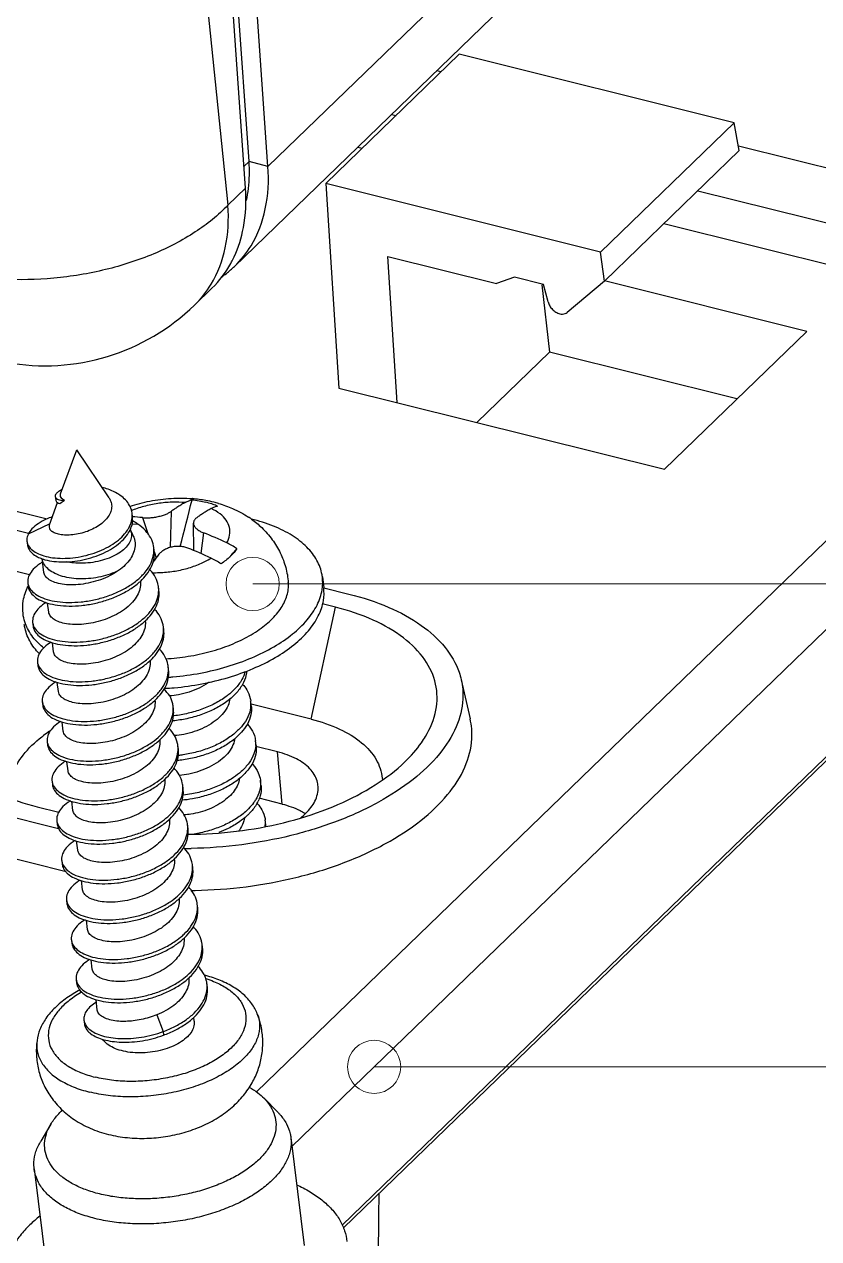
# Model space of a CAD drawing. Header units: millimetres. Extents: x 3559 to 4719, y 1270 to 1649.
# Drawn here: x 4466.55 to 4482.22, y 1284.86 to 1308.81 of the extents above; entities that cross this region are included whole.
import ezdxf

# ---------------------------------------------------------------- set-up
doc = ezdxf.new("R2010")
doc.units = ezdxf.units.MM
doc.layers.get('0').update_dxf_attribs({"linetype": 'CONTINUOUS'})
doc.styles.add('longtou', font='romand.shx', dxfattribs={"width": 0.8, "bigfont": 'fangsong.shx'})
doc.dimstyles.new('YanXiu', dxfattribs={"dimtxt": 2.5, "dimasz": 2.2, "dimexe": 1, "dimexo": 0, "dimgap": 0.66, "dimtad": 0, "dimzin": 0, "dimdsep": 46, "dimtxsty": 'longtou', "dimblk": 'CLOSEDBLANK', "dimcen": 0, "dimclrd": 3, "dimclre": 3, "dimclrt": 7, "dimadec": 0, "dimazin": 0, "dimtfac": 1, "dimtdec": 4, "dimtofl": 0, "dimtmove": 0, "dimatfit": 3, "dimldrblk": 'CLOSEDBLANK', "dimfxl": 0, "dimtolj": 1, "dimtzin": 0, "dimlwd": 0, "dimlwe": 0, "dimarcsym": 0})

# ---------------------------------------------------------------- blocks, each defined once
blk = doc.blocks.new('_ClosedBlank')
at = {"color": 0, "linetype": 'ByBlock', "lineweight": -2}
for p, q in [((-1, 0.167), (0, 0)), ((-1, 0.167), (-1, -0.167)), ((0, 0), (-1, -0.167))]:
    blk.add_line(p, q, dxfattribs=at)
blk = doc.blocks.new('*U86')
at = {"color": 7, "linetype": 'Continuous'}
for p, q in [((87.778, 83.47), (42.582, 39.751)), ((42.92, 42.186), (42.358, 50.223)), ((43.359, 42.072), (42.796, 50.131)), ((42.837, 41.566), (42.273, 49.626)), ((41.624, 48.998), (42.43, 41.173)), ((47.524, 46.1), (43.359, 42.072)), ((47.8, 44.673), (44.7, 41.673)), ((54.178, 43.083), (47.8, 44.673)), ((47.377, 44.264), (47.274, 44.289)), ((46.229, 43.278), (46.332, 43.253)), ((54.178, 43.083), (51.077, 40.083)), ((54.295, 42.438), (54.178, 43.083)), ((45.445, 42.52), (45.549, 42.495)), ((54.295, 42.438), (51.166, 39.411)), ((60.887, 40.895), (54.276, 42.544)), ((42.92, 42.186), (42.802, 42.071)), ((43.359, 42.072), (42.92, 42.186)), ((42.837, 41.566), (42.43, 41.173)), ((51.077, 40.083), (44.7, 41.673)), ((44.7, 41.673), (45.004, 36.93)), ((53.333, 41.507), (59.842, 39.885)), ((52.549, 40.749), (59.904, 38.916)), ((51.166, 39.411), (51.077, 40.083)), ((46.141, 39.981), (48.662, 39.352)), ((46.358, 36.593), (46.141, 39.981)), ((49.077, 39.499), (48.662, 39.352)), ((49.754, 39.33), (49.077, 39.499)), ((42.06, 39.245), (41.653, 38.852)), ((49.715, 39.326), (49.89, 37.761)), ((49.859, 38.927), (49.754, 39.33)), ((51.166, 39.411), (50.302, 38.683)), ((55.865, 38.244), (51.167, 39.415)), ((52.56, 35.047), (55.865, 38.244)), ((49.89, 37.761), (48.206, 36.132)), ((54.243, 36.675), (49.89, 37.761)), ((60.812, 37.739), (43.092, 20.598)), ((43.915, 19.333), (62.505, 37.317)), ((25.343, 37.109), (38.236, 33.895)), ((45.004, 36.93), (52.56, 35.047)), ((37.799, 33.554), (25.65, 36.583)), ((37.821, 32.595), (25.829, 35.585)), ((38.548, 34.471), (38.92, 35.492)), ((39.67, 34.38), (38.92, 35.492)), ((38.423, 34.413), (38.433, 34.329)), ((45.078, 17.509), (62.646, 34.502)), ((38.287, 33.755), (38.476, 34.273)), ((38.525, 34.253), (38.531, 34.252)), ((38.525, 34.253), (38.527, 34.253)), ((62.599, 34.361), (45.109, 17.442)), ((40.215, 33.941), (40.205, 34.024)), ((40.444, 33.923), (40.579, 33.534)), ((41.113, 34.067), (41.091, 33.23)), ((38.293, 33.776), (37.795, 33.538)), ((38.293, 33.773), (38.293, 33.776)), ((40.204, 33.782), (40.342, 33.77)), ((41.639, 33.159), (41.631, 33.793)), ((41.863, 33.569), (41.8, 33.091)), ((37.766, 33.375), (37.776, 33.291)), ((38.159, 32.652), (38.12, 32.971)), ((40.717, 33.15), (40.707, 33.234)), ((40.717, 33.136), (40.767, 32.993)), ((42.636, 33.204), (42.567, 33.121)), ((42.636, 33.204), (42.572, 33.116)), ((37.785, 32.41), (37.796, 32.326)), ((44.622, 32.545), (44.653, 32.294)), ((40.83, 32.23), (40.82, 32.313)), ((44.653, 32.295), (45.239, 32.149)), ((38.271, 31.731), (38.246, 31.94)), ((44.364, 29.245), (44.923, 31.844)), ((44.923, 31.844), (44.62, 31.919)), ((38.501, 26.704), (19.487, 31.444)), ((37.898, 31.49), (37.908, 31.406)), ((40.942, 31.309), (40.932, 31.393)), ((38.384, 30.811), (38.358, 31.019)), ((38.673, 25.708), (19.597, 30.464)), ((38.01, 30.569), (38.02, 30.486)), ((41.054, 30.389), (41.044, 30.473)), ((47.844, 30.162), (48.052, 29.256)), ((38.496, 29.891), (38.47, 30.1)), ((38.122, 29.649), (38.133, 29.565)), ((42.972, 29.554), (42.958, 29.669)), ((44.364, 29.245), (42.967, 29.593)), ((41.167, 29.469), (41.156, 29.552)), ((38.608, 28.97), (38.583, 29.18)), ((43.084, 28.634), (43.07, 28.749)), ((38.235, 28.729), (38.245, 28.645)), ((41.279, 28.548), (41.269, 28.632)), ((43.58, 28.487), (43.079, 28.612)), ((43.685, 27.278), (43.58, 28.487)), ((38.721, 28.05), (38.695, 28.26)), ((38.347, 27.808), (38.357, 27.725)), ((41.391, 27.628), (41.381, 27.712)), ((43.197, 27.713), (43.183, 27.829)), ((38.833, 27.13), (38.807, 27.34)), ((43.685, 27.278), (43.153, 27.411)), ((38.005, 27.211), (38.507, 27.086)), ((38.459, 26.888), (38.47, 26.804)), ((41.504, 26.708), (41.493, 26.791)), ((43.309, 26.793), (43.295, 26.908)), ((38.945, 26.209), (38.919, 26.42)), ((38.572, 25.968), (38.582, 25.884)), ((41.19, 26.008), (41.192, 26.01)), ((41.616, 25.787), (41.606, 25.871)), ((39.058, 25.289), (39.032, 25.5)), ((38.684, 25.047), (38.694, 24.964)), ((41.728, 24.867), (41.718, 24.951)), ((39.17, 24.369), (39.144, 24.58)), ((38.796, 24.127), (38.807, 24.043)), ((41.841, 23.947), (41.83, 24.03)), ((39.282, 23.448), (39.256, 23.66)), ((38.909, 23.207), (38.919, 23.123)), ((41.953, 23.026), (41.943, 23.11)), ((39.398, 22.496), (39.369, 22.74)), ((39.088, 22.263), (39.098, 22.179)), ((40.781, 22.387), (40.924, 21.997)), ((41.646, 22.239), (41.635, 22.326)), ((40.924, 21.997), (40.934, 21.914)), ((43.269, 20.45), (43.587, 20.127)), ((38.317, 19.846), (38.086, 19.455)), ((43.89, 19.541), (44.196, 17.031)), ((37.934, 18.814), (38.24, 16.304))]:
    blk.add_line(p, q, dxfattribs=at)
for centre, radius, start, end in [((40.049, 41.895), 2.878, 347.641, 353.3156), ((40.948, 41.435), 2.346, 308.1214, 314.1511), ((40.303, 41.026), 2.504, 331.1249, 332.0886), ((40.262, 41.048), 2.55, 332.0976, 335.0943), ((40.949, 41.436), 2.347, 304.496, 308.0951), ((39.963, 40.592), 2.426, 314.1867, 328.8461), ((38.177, 42.445), 5, 259.8157, 314.0598), ((37.901, 35.213), 1.149, 303.2154, 309.6288), ((-85.913, 65.934), 131.367, 345.59482, 346.08246), ((41.32, 30.997), 3.378, 85.0566, 85.2716), ((41.333, 31.125), 3.248, 79.603, 85.0915), ((41.424, 32.315), 2.026, 71.8038, 76.0511), ((41.37, 31.332), 3.038, 76.0169, 79.5813), ((41.475, 32.476), 1.857, 70.839, 71.7557), ((41.525, 32.614), 1.71, 67.0899, 70.8762), ((41.401, 31.458), 2.909, 73.8196, 76.0064), ((39.713, 33.965), 0.495, 357.1835, 6.881), ((39.909, 29.133), 4.82, 83.618, 86.3509), ((41.651, 32.029), 2.283, 54.5535, 56.5588), ((41.919, 29.65), 4.37, 76.0011, 76.2262), ((38.389, 33.716), 0.112, 187.375, 189.2929), ((38.433, 33.707), 0.156, 157.121, 161.5857), ((38.439, 33.704), 0.163, 154.0194, 157.1345), ((38.452, 33.698), 0.177, 152.6622, 154.023), ((39.52, 34.022), 0.698, 331.5227, 335.3403), ((39.279, 33.111), 1.032, 20.9927, 31.2319), ((39.586, 33.914), 0.637, 337.2781, 338.6774), ((39.382, 27.096), 6.933, 64.176, 69.0306), ((38.04, 33.409), 0.276, 187.2113, 204.2764), ((41.487, 31.447), 2.1, 56.8236, 64.1584), ((45.837, 28.995), 6.457, 140.8465, 142.8932), ((40.094, 33.16), 0.618, 359.1028, 6.8756), ((39.017, 26.742), 6.933, 64.176, 69.0306), ((41.121, 31.093), 2.1, 56.8236, 64.1584), ((3.685, 65.695), 50.723, 319.8898, 320.0446), ((38.607, 34.947), 2.052, 270.5027, 270.8914), ((38.092, 32.449), 0.309, 187.2327, 202.767), ((39.385, 33.539), 1.491, 311.4556, 313.152), ((39.091, 31.704), 1.445, 153.9604, 154.3653), ((38.092, 32.449), 0.309, 202.7414, 204.1422), ((40.205, 32.239), 0.619, 359.1088, 6.8747), ((38.207, 31.53), 0.312, 202.7281, 204.7152), ((39.501, 32.616), 1.487, 311.6862, 313.1566), ((40.317, 31.319), 0.619, 359.1144, 6.8758), ((38.322, 30.61), 0.315, 202.7202, 205.2862), ((39.616, 31.693), 1.482, 311.9176, 313.1613), ((40.429, 30.398), 0.62, 359.1198, 6.8781), ((39.731, 30.769), 1.478, 312.1498, 313.1662), ((42.337, 29.595), 0.625, 356.2726, 6.8518), ((38.437, 29.691), 0.317, 202.7174, 205.8551), ((40.541, 29.478), 0.62, 359.1249, 6.8816), ((42.332, 29.595), 0.631, 352.9437, 356.2922), ((40.168, 26.172), 3.366, 123.8854, 126.8652), ((39.846, 29.846), 1.474, 312.3827, 313.1714), ((41.542, 30.157), 1.62, 309.2142, 310.0698), ((42.462, 28.674), 0.613, 358.5102, 7.0077), ((38.551, 28.772), 0.32, 202.7193, 206.4221), ((40.653, 28.558), 0.62, 359.1297, 6.8861), ((42.465, 28.674), 0.61, 356.438, 358.4839), ((38.666, 27.852), 0.322, 202.7255, 206.9871), ((39.961, 28.922), 1.47, 312.6165, 313.1768), ((40.765, 27.637), 0.62, 359.134, 6.8917), ((42.207, 27.902), 1.013, 323.8554, 328.4608), ((42.322, 27.725), 0.895, 328.4337, 334.8265), ((42.446, 26.683), 0.899, 41.7576, 42.9756), ((38.781, 26.933), 0.325, 202.7356, 207.5503), ((40.076, 27.999), 1.466, 312.8511, 313.1825), ((40.878, 26.717), 0.62, 359.1376, 6.8982), ((42.677, 26.834), 0.623, 356.2332, 6.8267), ((42.657, 26.835), 0.642, 353.7314, 356.2803), ((42.707, 26.72), 0.607, 4.609, 6.882), ((40.875, 26.717), 0.623, 354.8443, 359.1459), ((41.436, 36.217), 9.97, 269.865, 270.8279), ((38.895, 26.014), 0.327, 202.7646, 208.1372), ((39.086, 26.186), 0.586, 229.104, 234.3806), ((40.99, 25.796), 0.62, 359.1405, 6.9055), ((40.989, 25.796), 0.621, 355.2576, 359.1469), ((40.307, 26.152), 1.457, 313.1335, 313.3228), ((39.01, 25.095), 0.33, 202.7658, 208.6713), ((41.103, 24.876), 0.619, 355.6715, 6.9135), ((39.124, 24.175), 0.332, 202.7851, 209.2291), ((40.423, 25.227), 1.451, 313.1381, 313.5599), ((41.216, 23.956), 0.619, 359.1437, 6.9221), ((41.217, 23.956), 0.618, 356.086, 359.1455), ((39.238, 23.256), 0.334, 202.8066, 209.7854), ((40.54, 24.302), 1.445, 313.142, 313.798), ((41.328, 23.035), 0.619, 359.1437, 6.9313), ((41.331, 23.035), 0.616, 356.5012, 359.143)]:
    blk.add_arc(centre, radius, start, end, dxfattribs=at)
for points, start_tangent, end_tangent in [([(42.582, 39.751), (42.966, 40.232), (43.297, 41.084), (43.359, 42.072)], (0.717685, 0.696368), (-0.069779, 0.997562)), ([(42.908, 41.56), (42.92, 42.186)], (0.11717, 0.993112), (-0.069779, 0.997562)), ([(42.575, 39.974), (42.789, 40.652), (42.837, 41.566)], (0.421269, 0.906936), (-0.069779, 0.997562)), ([(42.43, 41.173), (41.673, 40.551), (40.708, 40.043), (39.591, 39.678), (38.39, 39.478), (37.176, 39.456), (36.022, 39.612)], (-0.690462, -0.723369), (-0.976451, 0.215741)), ([(42.039, 39.337), (42.368, 40.186), (42.43, 41.173)], (0.517482, 0.855694), (-0.069779, 0.997562)), ([(42.06, 39.245), (42.495, 39.817)], (0.718432, 0.695597), (0.482904, 0.875673)), ([(49.859, 38.927), (49.898, 38.836), (49.961, 38.753), (50.042, 38.69), (50.13, 38.653)], (0.252989, -0.967469), (0.9703, -0.241905)), ([(50.13, 38.653), (50.195, 38.645), (50.254, 38.655), (50.302, 38.683)], (0.9703, -0.241905), (0.764393, 0.644751)), ([(38.584, 34.575), (38.544, 34.555), (38.472, 34.506), (38.432, 34.457), (38.423, 34.413)], (-0.910809, -0.412828), (0.124568, -0.992211)), ([(38.423, 34.413), (38.423, 34.411), (38.443, 34.373), (38.454, 34.364)], (0.124568, -0.992211), (0.798184, -0.602413)), ([(38.634, 34.328), (38.576, 34.367), (38.546, 34.414), (38.546, 34.465), (38.548, 34.471)], (-0.900108, 0.435666), (0.334209, 0.942499)), ([(39.67, 34.38), (39.686, 34.352), (39.726, 34.245), (39.727, 34.128), (39.688, 34.01), (39.613, 33.897), (39.504, 33.79), (39.365, 33.696), (39.209, 33.62), (39.041, 33.564), (38.869, 33.529), (38.705, 33.517)], (0.558355, -0.829602), (-0.999973, -0.007322)), ([(40.205, 34.024), (40.204, 34.032), (40.162, 34.173), (40.081, 34.301), (39.964, 34.414), (39.818, 34.507), (39.65, 34.58), (39.508, 34.622)], (-0.120779, 0.992679), (-0.971463, 0.237193)), ([(40.156, 34.184), (40.616, 34.307), (41.113, 34.369), (41.598, 34.363)], (0.946021, 0.324106), (0.996597, -0.082433)), ([(38.434, 34.329), (38.44, 34.308)], (0.120267, -0.992742), (0.441218, -0.8974)), ([(38.44, 34.308), (38.473, 34.274), (38.475, 34.273)], (0.441218, -0.8974), (0.859879, -0.510498)), ([(38.454, 34.364), (38.489, 34.345), (38.554, 34.33), (38.634, 34.328)], (0.798184, -0.602413), (0.997768, 0.066782)), ([(38.475, 34.273), (38.525, 34.253)], (0.859879, -0.510498), (0.97005, -0.242907)), ([(40.187, 34.086), (40.482, 34.189), (40.801, 34.258), (41.129, 34.288), (41.45, 34.279)], (0.919052, 0.394136), (0.995749, -0.092113)), ([(41.45, 34.279), (41.355, 34.226), (41.268, 34.172), (41.187, 34.119), (41.113, 34.067)], (-0.880499, -0.474048), (-0.811105, -0.5849)), ([(41.45, 34.279), (41.524, 34.314), (41.598, 34.337)], (0.880499, 0.474048), (0.973037, 0.230648)), ([(41.598, 34.337), (41.759, 34.314), (41.913, 34.281)], (0.993573, -0.11319), (0.9703, -0.241905)), ([(42.043, 34.132), (41.948, 34.078), (41.86, 34.024), (41.78, 33.971), (41.705, 33.919)], (-0.880499, -0.474048), (-0.811105, -0.5849)), ([(42.19, 34.189), (42.117, 34.166), (42.043, 34.132)], (-0.973037, -0.230648), (-0.880499, -0.474048)), ([(42.402, 33.336), (42.47, 33.517), (42.466, 33.695), (42.39, 33.862), (42.247, 34.01), (42.043, 34.132)], (0.498334, 0.866985), (-0.908294, 0.418332)), ([(42.211, 34.252), (42.537, 34.135), (42.909, 33.934)], (0.960362, -0.278755), (0.834429, -0.551115)), ([(38.352, 33.942), (38.215, 33.887), (38.024, 33.781), (37.882, 33.662), (37.795, 33.538)], (-0.941708, -0.33643), (-0.425165, -0.905116)), ([(40.155, 33.731), (40.202, 33.883), (40.208, 33.941)], (0.416845, 0.908978), (0.048267, 0.998834)), ([(40.18, 33.682), (40.217, 33.836), (40.215, 33.941)], (0.363572, 0.931566), (-0.120353, 0.992731)), ([(40.342, 33.77), (40.219, 33.845)], (-0.823195, 0.567759), (-0.879781, 0.475379)), ([(40.444, 33.923), (40.487, 33.92), (40.53, 33.918), (40.576, 33.918), (40.624, 33.921), (40.675, 33.925), (40.728, 33.932), (40.782, 33.941), (40.834, 33.953), (40.885, 33.966), (40.934, 33.981), (40.978, 33.997), (41.017, 34.013), (41.052, 34.03), (41.084, 34.048), (41.113, 34.067)], (0.993838, -0.110843), (0.811105, 0.5849)), ([(41.705, 33.919), (41.681, 33.899), (41.662, 33.878), (41.647, 33.856), (41.636, 33.832), (41.631, 33.807), (41.631, 33.793)], (-0.811105, -0.5849), (0.013177, -0.999913)), ([(42.975, 33.888), (43.216, 33.69), (43.46, 33.411), (43.646, 33.102), (43.77, 32.767), (43.831, 32.414)], (0.814633, -0.579977), (0.076874, -0.997041)), ([(44.622, 32.545), (44.614, 32.598), (44.495, 32.931), (44.262, 33.236), (43.923, 33.504), (43.49, 33.724), (42.976, 33.89)], (-0.120042, 0.992769), (-0.9703, 0.241905)), ([(37.795, 33.538), (37.764, 33.414), (37.766, 33.375)], (-0.425165, -0.905116), (0.124556, -0.992213)), ([(37.788, 33.296), (37.865, 33.19), (37.991, 33.102), (38.159, 33.035), (38.362, 32.993), (38.59, 32.978), (38.833, 32.991), (39.082, 33.033), (39.325, 33.101), (39.553, 33.193), (39.756, 33.307), (39.929, 33.438), (40.063, 33.581), (40.134, 33.689)], (0.411067, -0.911605), (0.476438, 0.879208)), ([(38.285, 33.756), (38.278, 33.71), (38.279, 33.701)], (-0.31549, -0.948929), (0.128307, -0.991735)), ([(38.279, 33.698), (38.299, 33.649), (38.352, 33.598)], (0.161426, -0.986885), (0.833901, -0.551915)), ([(38.705, 33.517), (38.562, 33.526), (38.442, 33.554), (38.352, 33.598)], (-0.999973, -0.007322), (-0.818804, 0.574074)), ([(38.639, 32.895), (38.873, 32.911), (39.125, 32.957), (39.371, 33.03), (39.599, 33.127), (39.801, 33.246), (39.968, 33.382), (40.096, 33.529), (40.174, 33.668)], (0.999879, 0.015554), (0.386212, 0.92241)), ([(40.162, 33.642), (40.184, 33.578), (40.186, 33.454), (40.137, 33.329), (40.04, 33.208), (39.899, 33.098), (39.722, 33.005), (39.517, 32.933), (39.296, 32.885), (39.067, 32.864), (38.845, 32.871), (38.684, 32.896)], (0.427625, -0.903956), (-0.978449, 0.206486)), ([(40.707, 33.234), (40.703, 33.265), (40.639, 33.45), (40.517, 33.62), (40.342, 33.77)], (-0.12019, 0.992751), (-0.823195, 0.567759)), ([(41.631, 33.793), (41.631, 33.78), (41.638, 33.752), (41.65, 33.725), (41.669, 33.698), (41.692, 33.672), (41.72, 33.647), (41.751, 33.625), (41.785, 33.605), (41.822, 33.587), (41.863, 33.569)], (0.013177, -0.999913), (0.934015, -0.357233)), ([(37.776, 33.291), (37.8, 33.209), (37.88, 33.102), (38.01, 33.014), (38.119, 32.968)], (0.125009, -0.992156), (0.944189, -0.329404)), ([(40.243, 33.481), (40.264, 33.414), (40.275, 33.265), (40.242, 33.113), (40.165, 32.965), (40.048, 32.825), (39.893, 32.697)], (0.358436, -0.933554), (-0.817309, -0.576199)), ([(41.498, 33.216), (41.454, 33.23), (41.409, 33.241), (41.362, 33.249), (41.313, 33.254), (41.262, 33.255), (41.208, 33.252), (41.154, 33.245), (41.102, 33.234), (41.051, 33.218), (41.003, 33.2), (40.96, 33.178), (40.921, 33.155), (40.887, 33.129), (40.857, 33.102), (40.829, 33.072)], (-0.934015, 0.357233), (-0.631591, -0.775301)), ([(38.119, 32.968), (38.184, 32.947), (38.392, 32.907), (38.625, 32.894)], (0.944189, -0.329404), (0.999962, 0.008769)), ([(39.893, 32.697), (39.697, 32.613), (39.48, 32.55), (39.25, 32.512), (39.018, 32.501), (38.796, 32.518), (38.592, 32.56), (38.415, 32.627), (38.275, 32.715), (38.177, 32.821), (38.125, 32.94), (38.12, 32.971)], (-0.887512, -0.460784), (-0.118843, 0.992913)), ([(40.362, 32.506), (40.532, 32.685), (40.648, 32.875), (40.705, 33.071), (40.712, 33.15)], (0.749371, 0.66215), (0.015241, 0.999884)), ([(40.405, 32.452), (40.542, 32.601), (40.658, 32.792), (40.716, 32.987), (40.717, 33.15)], (0.72944, 0.684045), (-0.12019, 0.992751)), ([(40.664, 32.646), (40.838, 32.647), (41.166, 32.677), (41.485, 32.746), (41.78, 32.849), (42.037, 32.982)], (0.999464, -0.032749), (0.847228, 0.531229)), ([(42.572, 33.116), (42.483, 33.02), (42.27, 32.85)], (-0.633152, -0.774028), (-0.83216, -0.554536)), ([(38.128, 32.893), (38.062, 32.851), (37.912, 32.724), (37.818, 32.59), (37.783, 32.453), (37.786, 32.41)], (-0.860699, -0.509114), (0.124712, -0.992193)), ([(39.893, 32.697), (39.696, 32.579), (39.475, 32.483), (39.243, 32.415), (39.009, 32.374), (38.786, 32.362), (38.584, 32.378), (38.413, 32.419), (38.281, 32.482), (38.195, 32.562), (38.159, 32.652)], (-0.817309, -0.576199), (-0.122852, 0.992425)), ([(40.819, 32.313), (40.814, 32.349), (40.749, 32.534), (40.626, 32.704), (40.613, 32.717)], (-0.120136, 0.992757), (-0.699021, 0.715102)), ([(37.796, 32.326), (37.82, 32.239), (37.907, 32.12), (38.05, 32.019), (38.242, 31.941), (38.477, 31.89), (38.744, 31.871), (39.033, 31.884), (39.33, 31.932), (39.625, 32.012), (39.904, 32.122), (40.157, 32.261), (40.372, 32.422)], (0.124712, -0.992193), (0.749371, 0.66215)), ([(37.81, 32.322), (37.897, 32.203), (38.039, 32.102), (38.232, 32.024), (38.467, 31.974), (38.734, 31.955), (39.022, 31.968), (39.32, 32.015), (39.615, 32.095), (39.894, 32.206), (40.147, 32.344), (40.362, 32.506)], (0.409009, -0.91253), (0.749371, 0.66215)), ([(40.4, 32.45), (40.402, 32.39), (40.375, 32.231), (40.301, 32.075), (40.186, 31.93), (40.03, 31.794), (39.842, 31.676), (39.632, 31.58), (39.415, 31.509), (39.192, 31.463), (38.973, 31.443), (38.771, 31.448)], (0.106572, -0.994305), (-0.995629, 0.093396)), ([(40.986, 30.649), (41.245, 30.67), (41.766, 30.753), (42.264, 30.889), (42.719, 31.073), (43.114, 31.296), (43.433, 31.551), (43.665, 31.829), (43.799, 32.117), (43.832, 32.406), (43.831, 32.414)], (0.998567, 0.053511), (-0.077567, 0.996987)), ([(41.05, 30.22), (41.153, 30.228), (41.792, 30.316), (42.41, 30.466), (42.985, 30.672), (43.497, 30.927), (43.929, 31.223), (44.267, 31.549), (44.498, 31.895), (44.615, 32.249), (44.622, 32.545)], (0.997476, 0.070999), (-0.120042, 0.992769)), ([(37.674, 31.697), (37.68, 31.994), (37.789, 32.329)], (-0.120042, 0.992769), (0.432627, 0.901573)), ([(40.475, 31.586), (40.479, 31.589), (40.647, 31.769), (40.762, 31.96), (40.818, 32.155), (40.824, 32.23)], (0.749137, 0.662415), (0.015175, 0.999885)), ([(40.517, 31.532), (40.657, 31.685), (40.772, 31.876), (40.829, 32.072), (40.83, 32.23)], (0.729411, 0.684076), (-0.120136, 0.992757)), ([(40.957, 29.962), (41.183, 29.977), (41.823, 30.065), (42.441, 30.215), (43.015, 30.421), (43.528, 30.676), (43.96, 30.972), (44.297, 31.298), (44.528, 31.644), (44.646, 31.998), (44.653, 32.294)], (0.998665, 0.051646), (-0.120042, 0.992769)), ([(45.239, 32.149), (46.162, 31.841), (46.916, 31.422), (47.468, 30.912), (47.794, 30.337), (47.844, 30.162)], (0.9703, -0.241905), (0.221617, -0.975134)), ([(38.212, 31.955), (38.17, 31.928), (38.021, 31.801), (37.928, 31.666), (37.896, 31.53), (37.898, 31.49)], (-0.847044, -0.531523), (0.124998, -0.992157)), ([(46.921, 28.7), (47.015, 28.844), (47.256, 29.455), (47.25, 30.06), (46.998, 30.625), (46.508, 31.13), (45.803, 31.544), (44.923, 31.844)], (0.572592, 0.819841), (-0.9703, 0.241905)), ([(37.733, 31.456), (37.681, 31.645), (37.674, 31.697)], (-0.354214, 0.935164), (-0.120042, 0.992769)), ([(37.924, 31.399), (38.012, 31.28), (38.156, 31.18), (38.349, 31.102), (38.585, 31.053), (38.853, 31.034), (39.142, 31.049), (39.439, 31.096), (39.734, 31.177), (40.013, 31.289), (40.265, 31.428), (40.475, 31.586)], (0.418119, -0.908392), (0.749137, 0.662415)), ([(38.771, 31.448), (38.595, 31.477), (38.452, 31.528), (38.347, 31.597), (38.286, 31.679), (38.271, 31.731)], (-0.995629, 0.093396), (-0.124207, 0.992256)), ([(40.932, 31.393), (40.926, 31.433), (40.859, 31.618), (40.735, 31.787), (40.725, 31.797)], (-0.120117, 0.99276), (-0.699212, 0.714914)), ([(38.054, 30.765), (37.831, 31.061), (37.712, 31.394), (37.704, 31.446)], (-0.700149, 0.713996), (-0.120042, 0.992769)), ([(38.155, 30.896), (38.033, 31.006), (37.8, 31.312), (37.733, 31.456)], (-0.769887, 0.63818), (-0.354214, 0.935164)), ([(37.898, 31.49), (37.92, 31.409)], (0.124998, -0.992157), (0.386368, -0.922345)), ([(37.908, 31.406), (37.934, 31.316), (38.022, 31.197), (38.166, 31.096), (38.36, 31.019), (38.595, 30.969), (38.863, 30.951), (39.152, 30.965), (39.449, 31.013), (39.744, 31.094), (40.023, 31.205), (40.275, 31.344), (40.489, 31.506)], (0.124998, -0.992157), (0.746725, 0.665133)), ([(40.512, 31.53), (40.515, 31.465), (40.487, 31.308), (40.412, 31.152), (40.295, 31.007), (40.141, 30.873), (39.956, 30.757), (39.749, 30.661), (39.528, 30.589), (39.302, 30.542), (39.085, 30.522), (38.884, 30.528)], (0.105269, -0.994444), (-0.995629, 0.093396)), ([(40.587, 30.665), (40.596, 30.673), (40.763, 30.853), (40.876, 31.044), (40.931, 31.239), (40.936, 31.309)], (0.749192, 0.662352), (0.015117, 0.999886)), ([(40.63, 30.611), (40.773, 30.769), (40.886, 30.96), (40.941, 31.156), (40.942, 31.309)], (0.729376, 0.684113), (-0.120117, 0.99276)), ([(38.325, 31.035), (38.278, 31.004), (38.131, 30.877), (38.039, 30.743), (38.008, 30.606), (38.01, 30.569)], (-0.847302, -0.531112), (0.125215, -0.99213)), ([(38.884, 30.528), (38.707, 30.557), (38.56, 30.61), (38.456, 30.68), (38.397, 30.762), (38.384, 30.811)], (-0.995629, 0.093396), (-0.123463, 0.992349)), ([(41.044, 30.473), (41.037, 30.517), (40.969, 30.702), (40.844, 30.871), (40.837, 30.877)], (-0.120119, 0.992759), (-0.699395, 0.714735)), ([(38.01, 30.569), (38.032, 30.489)], (0.125215, -0.99213), (0.38624, -0.922398)), ([(38.02, 30.486), (38.048, 30.392), (38.137, 30.274), (38.282, 30.174), (38.477, 30.097), (38.714, 30.048), (38.982, 30.03), (39.271, 30.045), (39.569, 30.094), (39.863, 30.175), (40.141, 30.288), (40.393, 30.427), (40.606, 30.589)], (0.125215, -0.99213), (0.744053, 0.66812)), ([(38.038, 30.476), (38.127, 30.358), (38.272, 30.257), (38.467, 30.181), (38.703, 30.132), (38.972, 30.114), (39.261, 30.129), (39.559, 30.178), (39.853, 30.259), (40.131, 30.371), (40.382, 30.511), (40.587, 30.665)], (0.427152, -0.90418), (0.749192, 0.662352)), ([(40.624, 30.609), (40.627, 30.553), (40.602, 30.396), (40.531, 30.243), (40.419, 30.098), (40.265, 29.961), (40.078, 29.841), (39.87, 29.744), (39.651, 29.672), (39.422, 29.623), (39.199, 29.602), (38.996, 29.607)], (0.10456, -0.994519), (-0.995629, 0.093396)), ([(40.699, 29.745), (40.713, 29.757), (40.878, 29.937), (40.991, 30.128), (41.044, 30.324), (41.049, 30.389)], (0.749255, 0.662282), (0.015063, 0.999887)), ([(40.742, 29.691), (40.889, 29.853), (41.001, 30.044), (41.054, 30.24), (41.054, 30.389)], (0.729335, 0.684156), (-0.120119, 0.992759)), ([(47.844, 30.162), (47.883, 29.714), (47.729, 29.071), (47.338, 28.44), (46.728, 27.849), (45.926, 27.321), (44.966, 26.88), (43.891, 26.546), (42.75, 26.333), (41.58, 26.248)], (0.221617, -0.975134), (-0.999896, -0.014421)), ([(42.829, 30.352), (42.751, 30.163), (42.6, 29.958), (42.473, 29.837)], (-0.251382, -0.967888), (-0.765151, -0.643851)), ([(42.863, 30.362), (42.849, 30.261), (42.765, 30.048), (42.614, 29.843), (42.536, 29.766)], (-0.061586, -0.998102), (-0.736409, -0.676537)), ([(38.437, 30.115), (38.386, 30.081), (38.24, 29.954), (38.15, 29.819), (38.12, 29.683), (38.123, 29.649)], (-0.847536, -0.530737), (0.125358, -0.992112)), ([(38.996, 29.607), (38.826, 29.635), (38.684, 29.684), (38.578, 29.75), (38.515, 29.829), (38.496, 29.891)], (-0.995629, 0.093396), (-0.12644, 0.991974)), ([(41.156, 29.552), (41.148, 29.601), (41.079, 29.785), (40.952, 29.954), (40.95, 29.957)], (-0.120141, 0.992757), (-0.699571, 0.714563)), ([(41.991, 30.104), (41.973, 30.091), (41.76, 29.968), (41.527, 29.874), (41.283, 29.812), (41.079, 29.784)], (-0.813105, -0.582117), (-0.99688, -0.078929)), ([(42.771, 30.053), (42.865, 29.93), (42.948, 29.729), (42.958, 29.669)], (0.677287, -0.735719), (0.119821, -0.992795)), ([(38.123, 29.649), (38.144, 29.569)], (0.125358, -0.992112), (0.386189, -0.92242)), ([(38.133, 29.565), (38.162, 29.469), (38.252, 29.351), (38.399, 29.251), (38.594, 29.175), (38.832, 29.127), (39.101, 29.11), (39.39, 29.126), (39.688, 29.175), (39.982, 29.257), (40.26, 29.37), (40.51, 29.51), (40.723, 29.673)], (0.125358, -0.992112), (0.741358, 0.67111)), ([(38.151, 29.553), (38.242, 29.435), (38.388, 29.335), (38.584, 29.259), (38.822, 29.211), (39.091, 29.193), (39.38, 29.209), (39.678, 29.259), (39.972, 29.341), (40.25, 29.454), (40.5, 29.594), (40.699, 29.745)], (0.436107, -0.899895), (0.749255, 0.662282)), ([(40.737, 29.688), (40.739, 29.624), (40.711, 29.464), (40.634, 29.308), (40.518, 29.164), (40.363, 29.031), (40.176, 28.913), (39.967, 28.818), (39.748, 28.747), (39.527, 28.702), (39.309, 28.682), (39.108, 28.687)], (0.10293, -0.994689), (-0.995629, 0.093396)), ([(42.536, 29.766), (42.402, 29.655), (42.14, 29.493), (41.841, 29.362), (41.52, 29.267), (41.194, 29.211), (41.136, 29.205)], (-0.736409, -0.676537), (-0.99611, -0.088115)), ([(42.473, 29.837), (42.388, 29.771), (42.126, 29.608), (41.827, 29.477), (41.506, 29.382), (41.18, 29.326), (41.167, 29.325)], (-0.765151, -0.643851), (-0.994499, -0.104744)), ([(42.473, 29.711), (42.462, 29.65), (42.388, 29.478), (42.261, 29.317), (42.088, 29.173), (41.88, 29.052), (41.649, 28.957), (41.403, 28.893), (41.191, 28.864)], (-0.131707, -0.991289), (-0.996904, -0.078631)), ([(40.811, 28.824), (40.829, 28.841), (40.994, 29.021), (41.105, 29.212), (41.157, 29.408), (41.161, 29.468)], (0.749323, 0.662205), (0.015013, 0.999887)), ([(40.855, 28.771), (41.004, 28.937), (41.115, 29.129), (41.167, 29.324), (41.167, 29.469)], (0.729288, 0.684207), (-0.120141, 0.992757)), ([(42.958, 29.517), (42.895, 29.303), (42.762, 29.095), (42.585, 28.917)], (-0.122855, -0.992425), (-0.765235, -0.643751)), ([(42.972, 29.554), (42.972, 29.402), (42.909, 29.188), (42.776, 28.98), (42.652, 28.849)], (0.119821, -0.992795), (-0.734439, -0.678674)), ([(38.55, 29.195), (38.495, 29.158), (38.35, 29.031), (38.261, 28.896), (38.233, 28.76), (38.235, 28.729)], (-0.847775, -0.530356), (0.125422, -0.992104)), ([(41.269, 28.632), (41.26, 28.685), (41.189, 28.869), (41.062, 29.037)], (-0.120181, 0.992752), (-0.699683, 0.714453)), ([(41.569, 25.274), (41.666, 25.275), (42.851, 25.359), (44.008, 25.573), (45.105, 25.911), (46.086, 26.359), (46.906, 26.895), (47.529, 27.496), (47.93, 28.136), (48.09, 28.788), (48.051, 29.256)], (0.999994, 0.003546), (-0.221366, 0.975191)), ([(42.879, 29.137), (42.941, 29.063), (43.044, 28.868), (43.07, 28.749)], (0.68233, -0.731045), (0.121703, -0.992567)), ([(44.364, 29.245), (45.021, 29.016), (45.533, 28.698), (45.869, 28.309), (46.012, 27.876), (46.015, 27.845)], (0.9703, -0.241905), (0.066127, -0.997811)), ([(37.377, 27.418), (37.366, 27.498), (37.422, 27.957), (37.677, 28.413), (38.113, 28.838), (38.149, 28.865)], (-0.179025, 0.983845), (0.799838, 0.600216)), ([(38.245, 28.645), (38.275, 28.546), (38.367, 28.428), (38.515, 28.329), (38.712, 28.253), (38.95, 28.206), (39.22, 28.189), (39.509, 28.206), (39.807, 28.256), (40.101, 28.339), (40.379, 28.453), (40.628, 28.594), (40.84, 28.757)], (0.125422, -0.992104), (0.738637, 0.674104)), ([(38.265, 28.629), (38.357, 28.512), (38.505, 28.413), (38.702, 28.337), (38.94, 28.289), (39.21, 28.273), (39.499, 28.29), (39.797, 28.34), (40.091, 28.423), (40.368, 28.537), (40.618, 28.677), (40.811, 28.824)], (0.444982, -0.89554), (0.749323, 0.662205)), ([(39.108, 28.687), (38.932, 28.716), (38.789, 28.767), (38.684, 28.835), (38.623, 28.917), (38.608, 28.97)], (-0.995629, 0.093396), (-0.124816, 0.99218)), ([(40.849, 28.767), (40.852, 28.706), (40.825, 28.55), (40.752, 28.395), (40.636, 28.249), (40.481, 28.114), (40.297, 27.998), (40.09, 27.902), (39.87, 27.829), (39.642, 27.782), (39.422, 27.761), (39.221, 27.767)], (0.101735, -0.994812), (-0.995629, 0.093396)), ([(42.652, 28.849), (42.58, 28.786), (42.331, 28.616), (42.042, 28.475), (41.726, 28.37), (41.399, 28.303), (41.25, 28.285)], (-0.734439, -0.678674), (-0.996092, -0.088322)), ([(42.566, 28.902), (42.317, 28.731), (42.028, 28.591), (41.712, 28.485), (41.385, 28.418), (41.28, 28.404)], (-0.774763, -0.632252), (-0.994463, -0.105084)), ([(42.585, 28.785), (42.576, 28.737), (42.506, 28.567), (42.383, 28.407), (42.209, 28.259), (41.997, 28.134), (41.766, 28.039), (41.52, 27.973), (41.303, 27.943)], (-0.143539, -0.989645), (-0.996931, -0.078281)), ([(38.235, 28.729), (38.257, 28.648)], (0.125422, -0.992104), (0.386206, -0.922413)), ([(40.924, 27.904), (40.946, 27.924), (41.11, 28.105), (41.219, 28.297), (41.27, 28.492), (41.273, 28.548)], (0.749397, 0.662121), (0.01497, 0.999888)), ([(40.967, 27.85), (41.12, 28.021), (41.229, 28.213), (41.28, 28.409), (41.279, 28.548)], (0.729234, 0.684264), (-0.120181, 0.992752)), ([(43.084, 28.634), (43.089, 28.543), (43.046, 28.328), (42.933, 28.118), (42.754, 27.919), (42.52, 27.742), (42.24, 27.592), (41.93, 27.476), (41.605, 27.397), (41.362, 27.365)], (0.121703, -0.992567), (-0.99611, -0.088121)), ([(41.5, 26.578), (41.794, 26.582), (42.906, 26.683), (43.983, 26.914), (44.983, 27.266), (45.85, 27.722), (46.539, 28.257), (46.921, 28.7)], (0.999994, -0.003413), (0.572592, 0.819841)), ([(43.074, 28.636), (43.032, 28.444), (42.919, 28.233), (42.74, 28.034), (42.698, 27.997)], (-0.062057, -0.998073), (-0.764682, -0.644408)), ([(44.523, 27.682), (44.501, 27.813), (44.334, 28.094), (44.018, 28.325), (43.58, 28.487)], (-0.056569, 0.998399), (-0.9703, 0.241905)), ([(38.663, 28.275), (38.603, 28.235), (38.459, 28.107), (38.372, 27.972), (38.345, 27.836), (38.347, 27.808)], (-0.84799, -0.530012), (0.125401, -0.992106)), ([(42.989, 28.219), (43.011, 28.195), (43.134, 28.005), (43.183, 27.829)], (0.684524, -0.728991), (0.122484, -0.99247)), ([(36.292, 28.03), (36.42, 27.925), (37.125, 27.511), (38.005, 27.211)], (0.754141, -0.656712), (0.9703, -0.241905)), ([(38.379, 27.706), (38.472, 27.589), (38.621, 27.49), (38.819, 27.415), (39.058, 27.368), (39.328, 27.353), (39.618, 27.37), (39.916, 27.421), (40.21, 27.505), (40.487, 27.619), (40.736, 27.761), (40.924, 27.904)], (0.453775, -0.891116), (0.749397, 0.662121)), ([(39.221, 27.767), (39.043, 27.797), (38.896, 27.849), (38.791, 27.92), (38.733, 28.003), (38.721, 28.05)], (-0.995629, 0.093396), (-0.122418, 0.992479)), ([(41.381, 27.712), (41.371, 27.769), (41.299, 27.953), (41.174, 28.116)], (-0.120237, 0.992745), (-0.699576, 0.714558)), ([(42.698, 27.997), (42.506, 27.857), (42.226, 27.707), (41.916, 27.591), (41.591, 27.512), (41.392, 27.484)], (-0.764682, -0.644408), (-0.994499, -0.104746)), ([(38.347, 27.808), (38.369, 27.728)], (0.125401, -0.992106), (0.386282, -0.922381)), ([(38.357, 27.725), (38.389, 27.623), (38.482, 27.505), (38.631, 27.406), (38.829, 27.332), (39.068, 27.285), (39.339, 27.269), (39.629, 27.287), (39.927, 27.338), (40.22, 27.421), (40.497, 27.536), (40.746, 27.677), (40.956, 27.841)], (0.125401, -0.992106), (0.735891, 0.6771)), ([(40.962, 27.846), (40.964, 27.792), (40.939, 27.634), (40.867, 27.479), (40.753, 27.334), (40.599, 27.198), (40.411, 27.078), (40.202, 26.981), (39.983, 26.909), (39.757, 26.862), (39.535, 26.841), (39.333, 26.846)], (0.100625, -0.994924), (-0.995629, 0.093396)), ([(41.036, 26.983), (41.063, 27.008), (41.225, 27.189), (41.333, 27.381), (41.383, 27.576), (41.385, 27.628)], (0.749477, 0.66203), (0.014937, 0.999888)), ([(41.079, 26.93), (41.235, 27.105), (41.343, 27.297), (41.393, 27.493), (41.391, 27.628)], (0.729174, 0.684329), (-0.120237, 0.992745)), ([(42.624, 27.657), (42.52, 27.514), (42.376, 27.379), (42.197, 27.26), (41.997, 27.162), (41.787, 27.09), (41.571, 27.042), (41.414, 27.023)], (-0.492222, -0.87047), (-0.996971, -0.07777)), ([(42.698, 27.872), (42.684, 27.802), (42.624, 27.657)], (-0.129037, -0.99164), (-0.492222, -0.87047)), ([(43.186, 27.715), (43.164, 27.585), (43.071, 27.372)], (-0.064437, -0.997922), (-0.522469, -0.852658)), ([(43.197, 27.713), (43.2, 27.684), (43.178, 27.469), (43.132, 27.344)], (0.122484, -0.99247), (-0.424208, -0.905565)), ([(43.183, 27.829), (43.186, 27.799), (43.186, 27.715)], (0.122484, -0.99247), (-0.064437, -0.997922)), ([(44.111, 26.951), (44.356, 27.197), (44.508, 27.507), (44.523, 27.682)], (0.784976, 0.619526), (-0.056569, 0.998399)), ([(38.776, 27.355), (38.711, 27.312), (38.569, 27.184), (38.483, 27.048), (38.457, 26.913), (38.459, 26.888)], (-0.848189, -0.529694), (0.125292, -0.99212)), ([(39.333, 26.846), (39.157, 26.876), (39.013, 26.927), (38.907, 26.997), (38.847, 27.079), (38.833, 27.13)], (-0.995629, 0.093396), (-0.123167, 0.992386)), ([(41.493, 26.791), (41.483, 26.854), (41.409, 27.037), (41.287, 27.196)], (-0.120309, 0.992736), (-0.699448, 0.714683)), ([(42.81, 27.077), (42.69, 26.985), (42.422, 26.826), (42.119, 26.7), (41.797, 26.61), (41.644, 26.582)], (-0.764961, -0.644077), (-0.987864, -0.155323)), ([(43.025, 27.304), (42.91, 27.169), (42.81, 27.077)], (-0.58925, -0.807951), (-0.764961, -0.644077)), ([(43.085, 27.257), (42.924, 27.054), (42.872, 27.003)], (-0.522469, -0.852658), (-0.73734, -0.675522)), ([(43.117, 27.282), (43.218, 27.141), (43.291, 26.938), (43.295, 26.908)], (0.665944, -0.746002), (0.119878, -0.992789)), ([(43.685, 27.278), (44.105, 27.124), (44.211, 27.063)], (0.9703, -0.241905), (0.843924, -0.536463)), ([(38.459, 26.888), (38.481, 26.808)], (0.125292, -0.99212), (0.38641, -0.922327)), ([(38.47, 26.804), (38.503, 26.699), (38.598, 26.582), (38.748, 26.484), (38.947, 26.41), (39.187, 26.364), (39.458, 26.349), (39.748, 26.367), (40.046, 26.419), (40.339, 26.503), (40.616, 26.618), (40.864, 26.76), (41.073, 26.924)], (0.125292, -0.99212), (0.733119, 0.6801)), ([(38.493, 26.783), (38.587, 26.666), (38.738, 26.568), (38.937, 26.493), (39.177, 26.447), (39.447, 26.432), (39.738, 26.451), (40.036, 26.503), (40.329, 26.587), (40.605, 26.702), (40.853, 26.844), (41.036, 26.983)], (0.462487, -0.886626), (0.749477, 0.66203)), ([(41.074, 26.925), (41.076, 26.86), (41.047, 26.702), (40.971, 26.546), (40.854, 26.401), (40.7, 26.269), (40.514, 26.153), (40.306, 26.058), (40.086, 25.986), (39.862, 25.941), (39.646, 25.921), (39.445, 25.926)], (0.098563, -0.995131), (-0.995629, 0.093396)), ([(42.872, 27.003), (42.704, 26.87), (42.436, 26.711), (42.219, 26.616)], (-0.73734, -0.675522), (-0.93377, -0.357873)), ([(42.811, 26.952), (42.799, 26.89), (42.724, 26.716), (42.686, 26.659)], (-0.128711, -0.991682), (-0.591876, -0.806029)), ([(38.745, 25.71), (38.854, 25.645), (39.054, 25.572), (39.295, 25.526), (39.566, 25.512), (39.857, 25.531), (40.155, 25.584), (40.448, 25.669), (40.724, 25.785), (40.971, 25.927), (41.18, 26.092), (41.341, 26.273), (41.447, 26.465), (41.495, 26.661)], (0.812279, -0.583269), (0.089883, 0.995952)), ([(41.192, 26.01), (41.351, 26.189), (41.458, 26.381), (41.506, 26.577), (41.504, 26.708)], (0.729112, 0.684395), (-0.120309, 0.992736)), ([(38.888, 26.435), (38.82, 26.389), (38.678, 26.26), (38.594, 26.125), (38.57, 25.989), (38.572, 25.968)], (-0.848372, -0.529401), (0.124807, -0.992181)), ([(39.039, 26.059), (38.968, 26.14), (38.945, 26.209)], (-0.784793, 0.619758), (-0.128383, 0.991725)), ([(41.606, 25.871), (41.594, 25.938), (41.519, 26.121), (41.399, 26.275)], (-0.120395, 0.992726), (-0.6993, 0.714828)), ([(38.572, 25.968), (38.593, 25.887)], (0.124807, -0.992181), (0.38682, -0.922155)), ([(38.713, 25.659), (38.864, 25.562), (39.064, 25.488), (39.305, 25.443), (39.576, 25.429), (39.867, 25.448), (40.165, 25.5), (40.458, 25.585), (40.734, 25.701), (40.981, 25.843), (41.19, 26.008)], (0.755198, -0.655497), (0.730322, 0.683103)), ([(39.445, 25.926), (39.281, 25.953), (39.144, 25.998), (39.039, 26.059)], (-0.995629, 0.093396), (-0.784793, 0.619758)), ([(41.186, 26.005), (41.189, 25.948), (41.163, 25.792), (41.091, 25.638), (40.977, 25.492), (40.822, 25.356), (40.637, 25.238), (40.431, 25.142), (40.211, 25.07), (39.982, 25.021), (39.76, 25), (39.558, 25.006)], (0.099987, -0.994989), (-0.995629, 0.093396)), ([(38.582, 25.884), (38.617, 25.776), (38.663, 25.71)], (0.124807, -0.992181), (0.650247, -0.759723)), ([(38.607, 25.86), (38.703, 25.743)], (0.471497, -0.881867), (0.755198, -0.655497)), ([(38.663, 25.71), (38.713, 25.659)], (0.650247, -0.759723), (0.755198, -0.655497)), ([(41.26, 25.143), (41.296, 25.175), (41.456, 25.357), (41.561, 25.549), (41.608, 25.745)], (0.749653, 0.661831), (0.082702, 0.996574)), ([(41.306, 25.092), (41.466, 25.273), (41.572, 25.466), (41.618, 25.661), (41.616, 25.787)], (0.727499, 0.686109), (-0.120395, 0.992726)), ([(39.001, 25.515), (38.928, 25.465), (38.788, 25.337), (38.705, 25.201), (38.682, 25.066), (38.684, 25.047)], (-0.848538, -0.529134), (0.124797, -0.992182)), ([(38.694, 24.964), (38.731, 24.853), (38.828, 24.737), (38.981, 24.639), (39.182, 24.566), (39.423, 24.522), (39.695, 24.508), (39.986, 24.528), (40.284, 24.581), (40.577, 24.667), (40.853, 24.784), (41.099, 24.927), (41.303, 25.088)], (0.124797, -0.992182), (0.729762, 0.683702)), ([(38.721, 24.936), (38.818, 24.82), (38.97, 24.723), (39.172, 24.65), (39.413, 24.605), (39.685, 24.592), (39.976, 24.612), (40.274, 24.665), (40.567, 24.751), (40.842, 24.867), (41.089, 25.01), (41.26, 25.143)], (0.479658, -0.877456), (0.749653, 0.661831)), ([(39.558, 25.006), (39.379, 25.036), (39.232, 25.089), (39.127, 25.16), (39.069, 25.243), (39.058, 25.289)], (-0.995629, 0.093396), (-0.121917, 0.99254)), ([(41.299, 25.085), (41.301, 25.029), (41.274, 24.869), (41.2, 24.713), (41.085, 24.568), (40.93, 24.433), (40.741, 24.314), (40.532, 24.217), (40.314, 24.147), (40.091, 24.1), (39.871, 24.08), (39.67, 24.085)], (0.101167, -0.994869), (-0.995629, 0.093396)), ([(41.718, 24.951), (41.705, 25.022), (41.629, 25.204), (41.512, 25.355)], (-0.120493, 0.992714), (-0.69913, 0.714995)), ([(38.684, 25.047), (38.706, 24.967)], (0.124797, -0.992182), (0.386782, -0.922171)), ([(41.372, 24.222), (41.413, 24.259), (41.571, 24.441), (41.676, 24.633), (41.721, 24.829)], (0.749748, 0.661723), (0.075501, 0.997146)), ([(41.423, 24.176), (41.582, 24.358), (41.686, 24.55), (41.731, 24.746), (41.728, 24.867)], (0.72465, 0.689117), (-0.120493, 0.992714)), ([(39.113, 24.594), (39.037, 24.542), (38.898, 24.413), (38.816, 24.278), (38.795, 24.142), (38.796, 24.127)], (-0.848688, -0.528894), (0.124408, -0.992231)), ([(39.67, 24.085), (39.494, 24.115), (39.351, 24.165), (39.245, 24.234), (39.184, 24.317), (39.17, 24.369)], (-0.995629, 0.093396), (-0.124055, 0.992275)), ([(41.83, 24.03), (41.816, 24.106), (41.739, 24.288), (41.624, 24.434)], (-0.120601, 0.992701), (-0.698938, 0.715182)), ([(38.796, 24.127), (38.818, 24.047)], (0.124408, -0.992231), (0.387009, -0.922076)), ([(38.807, 24.043), (38.845, 23.93), (38.943, 23.814), (39.097, 23.717), (39.299, 23.645), (39.542, 23.601), (39.814, 23.588), (40.106, 23.609), (40.404, 23.663), (40.696, 23.749), (40.971, 23.866), (41.217, 24.01), (41.415, 24.168)], (0.124408, -0.992231), (0.729703, 0.683764)), ([(38.834, 24.013), (38.933, 23.897), (39.087, 23.801), (39.289, 23.728), (39.532, 23.684), (39.804, 23.672), (40.095, 23.692), (40.394, 23.746), (40.686, 23.833), (40.961, 23.95), (41.206, 24.094), (41.372, 24.222)], (0.488115, -0.872779), (0.749748, 0.661723)), ([(41.411, 24.165), (41.413, 24.101), (41.385, 23.944), (41.31, 23.789), (41.193, 23.643), (41.039, 23.51), (40.854, 23.394), (40.646, 23.298), (40.426, 23.226), (40.2, 23.18), (39.983, 23.16), (39.782, 23.165)], (0.101925, -0.994792), (-0.995629, 0.093396)), ([(39.226, 23.674), (39.145, 23.619), (39.008, 23.49), (38.927, 23.354), (38.907, 23.219), (38.909, 23.207)], (-0.84882, -0.528682), (0.123925, -0.992292)), ([(41.484, 23.302), (41.53, 23.343), (41.687, 23.525), (41.79, 23.718), (41.833, 23.913)], (0.749848, 0.66161), (0.068284, 0.997666)), ([(41.54, 23.259), (41.697, 23.442), (41.8, 23.634), (41.844, 23.83), (41.841, 23.947)], (0.721775, 0.692128), (-0.120601, 0.992701)), ([(39.782, 23.165), (39.605, 23.195), (39.459, 23.247), (39.355, 23.317), (39.295, 23.399), (39.282, 23.448)], (-0.995629, 0.093396), (-0.123798, 0.992307)), ([(41.878, 23.319), (41.849, 23.372), (41.737, 23.514)], (-0.450931, 0.892559), (-0.698724, 0.715392)), ([(38.909, 23.207), (38.93, 23.127)], (0.123925, -0.992292), (0.387251, -0.921974)), ([(38.919, 23.123), (38.959, 23.006), (39.059, 22.891), (39.214, 22.795), (39.417, 22.723), (39.66, 22.68), (39.933, 22.668), (40.225, 22.689), (40.523, 22.744), (40.815, 22.832), (41.089, 22.949), (41.334, 23.093), (41.528, 23.248)], (0.123925, -0.992292), (0.729651, 0.68382)), ([(38.948, 23.09), (39.049, 22.975), (39.203, 22.878), (39.407, 22.807), (39.65, 22.763), (39.923, 22.751), (40.215, 22.773), (40.513, 22.828), (40.805, 22.915), (41.079, 23.033), (41.324, 23.177), (41.484, 23.302)], (0.496486, -0.868045), (0.749848, 0.66161)), ([(41.916, 23.228), (42.098, 23.162), (42.384, 23.017), (42.607, 22.841), (42.761, 22.639), (42.839, 22.42), (42.839, 22.189), (42.762, 21.956), (42.61, 21.728), (42.387, 21.513), (42.103, 21.318), (41.765, 21.15), (41.386, 21.014), (40.979, 20.916), (40.557, 20.858), (40.136, 20.842), (39.728, 20.87), (39.349, 20.94)], (0.953961, -0.299931), (-0.9703, 0.241905)), ([(41.523, 23.246), (41.526, 23.195), (41.502, 23.038), (41.433, 22.886), (41.323, 22.741), (41.171, 22.605), (40.987, 22.484), (40.781, 22.387)], (0.103505, -0.994629), (-0.927188, -0.374597)), ([(43.111, 22.412), (42.985, 22.642), (42.792, 22.857), (42.532, 23.045), (42.218, 23.198), (41.877, 23.308)], (-0.367232, 0.930129), (-0.969161, 0.246428)), ([(41.943, 23.11), (41.928, 23.19), (41.878, 23.319)], (-0.120717, 0.992687), (-0.450931, 0.892559)), ([(38.997, 22.963), (38.692, 22.777), (38.417, 22.551), (38.206, 22.303), (38.067, 22.046), (37.999, 21.788)], (-0.884128, -0.467244), (-0.132742, -0.991151)), ([(39.04, 22.913), (39.006, 22.893), (38.721, 22.698), (38.499, 22.483), (38.346, 22.255), (38.269, 22.022), (38.27, 21.791), (38.348, 21.572), (38.501, 21.371), (38.725, 21.194), (39.011, 21.049), (39.349, 20.94)], (-0.871122, -0.491066), (0.9703, -0.241905)), ([(40.924, 21.997), (41.198, 22.116), (41.442, 22.26), (41.646, 22.427), (41.802, 22.609), (41.904, 22.802), (41.946, 22.998)], (0.939605, 0.342262), (0.061049, 0.998135)), ([(40.934, 21.914), (41.208, 22.032), (41.452, 22.177), (41.656, 22.343), (41.812, 22.526), (41.914, 22.718), (41.956, 22.914), (41.953, 23.026)], (0.939605, 0.342262), (-0.120717, 0.992687)), ([(39.375, 22.681), (39.339, 22.658), (39.217, 22.561), (39.134, 22.456), (39.091, 22.347), (39.088, 22.263)], (-0.856215, -0.51662), (0.118327, -0.992975)), ([(39.088, 22.263), (39.092, 22.239), (39.11, 22.184)], (0.118327, -0.992975), (0.408089, -0.912942)), ([(43.111, 22.412), (43.153, 22.262), (43.154, 22.002), (43.067, 21.74), (42.895, 21.483), (42.645, 21.24), (42.323, 21.02), (41.943, 20.831), (41.516, 20.678), (41.057, 20.567), (40.582, 20.502), (40.107, 20.484), (39.647, 20.515), (39.22, 20.594)], (0.367026, -0.930211), (-0.9703, 0.241905)), ([(39.895, 22.238), (39.722, 22.263), (39.579, 22.309), (39.474, 22.371), (39.414, 22.445), (39.399, 22.496)], (-0.997105, 0.076039), (-0.12797, 0.991778)), ([(39.655, 19.613), (40.096, 19.537), (40.545, 19.522), (40.983, 19.563), (41.411, 19.656), (41.822, 19.804), (42.204, 20.004), (42.53, 20.247), (42.791, 20.517), (42.991, 20.808), (43.129, 21.109), (43.212, 21.425), (43.239, 21.753), (43.206, 22.086), (43.111, 22.412)], (0.9703, -0.241905), (-0.367232, 0.930129)), ([(40.781, 22.387), (40.604, 22.324), (40.419, 22.277), (40.234, 22.247), (40.057, 22.234), (39.895, 22.238)], (-0.927188, -0.374597), (-0.997105, 0.076039)), ([(39.098, 22.179), (39.107, 22.135), (39.159, 22.036), (39.251, 21.946), (39.382, 21.87), (39.548, 21.81), (39.743, 21.771), (39.962, 21.752), (40.198, 21.757), (40.444, 21.786), (40.692, 21.838), (40.934, 21.914)], (0.120075, -0.992765), (0.939605, 0.342262)), ([(39.11, 22.184), (39.136, 22.136)], (0.408089, -0.912942), (0.555999, -0.831183)), ([(39.136, 22.136), (39.224, 22.043), (39.352, 21.963), (39.516, 21.9), (39.712, 21.857), (39.934, 21.837), (40.173, 21.84), (40.424, 21.868), (40.677, 21.921), (40.924, 21.997)], (0.555999, -0.831183), (0.939605, 0.342262)), ([(41.646, 22.239), (41.647, 22.166), (41.608, 22.037), (41.522, 21.911), (41.39, 21.794), (41.221, 21.691), (41.02, 21.607), (40.799, 21.547), (40.565, 21.512), (40.332, 21.504), (40.109, 21.524), (39.906, 21.57), (39.733, 21.641), (39.598, 21.734), (39.525, 21.815)], (0.120356, -0.992731), (-0.574631, 0.818412)), ([(37.999, 21.788), (37.985, 21.45), (38.033, 21.116), (38.145, 20.79), (38.32, 20.483), (38.56, 20.201), (38.864, 19.955), (39.233, 19.755), (39.655, 19.613)], (-0.132742, -0.991151), (0.9703, -0.241905)), ([(37.999, 21.788), (38.003, 21.554), (38.092, 21.306), (38.265, 21.079), (38.517, 20.881), (38.839, 20.717), (39.22, 20.594)], (-0.13138, -0.991332), (0.9703, -0.241905)), ([(42.923, 20.709), (43.123, 20.578), (43.269, 20.45)], (0.870582, -0.492024), (0.701746, -0.712427)), ([(43.269, 20.45), (43.314, 20.402), (43.449, 20.208), (43.527, 20.001), (43.545, 19.784), (43.504, 19.564), (43.403, 19.344), (43.245, 19.129), (43.034, 18.925), (42.775, 18.736), (42.473, 18.567), (42.135, 18.42), (41.768, 18.299), (41.381, 18.208), (40.982, 18.147), (40.581, 18.119), (40.186, 18.124), (39.806, 18.161), (39.45, 18.231)], (0.701746, -0.712427), (-0.9703, 0.241905)), ([(38.317, 19.846), (38.476, 20.062), (38.589, 20.178)], (0.509853, 0.860262), (0.725487, 0.688236)), ([(43.587, 20.127), (43.637, 20.073), (43.788, 19.858), (43.874, 19.628), (43.889, 19.541)], (0.701792, -0.712382), (0.120702, -0.992689)), ([(39.45, 18.231), (39.125, 18.331), (38.839, 18.459), (38.598, 18.613), (38.407, 18.789), (38.272, 18.983), (38.194, 19.19), (38.176, 19.407), (38.218, 19.627), (38.317, 19.846)], (-0.9703, 0.241905), (0.509853, 0.860262)), ([(37.934, 18.814), (37.929, 18.967), (37.975, 19.213), (38.086, 19.455)], (-0.120702, 0.992689), (0.509848, 0.860264)), ([(43.889, 19.541), (43.895, 19.387), (43.848, 19.142), (43.736, 18.897), (43.561, 18.659), (43.327, 18.433), (43.039, 18.223), (42.703, 18.034), (42.327, 17.871), (41.92, 17.737), (41.49, 17.635), (41.047, 17.568), (40.601, 17.536), (40.162, 17.542), (39.74, 17.584), (39.344, 17.661)], (0.120702, -0.992689), (-0.9703, 0.241905)), ([(39.344, 17.661), (38.983, 17.772), (38.665, 17.915), (38.398, 18.086), (38.186, 18.281), (38.035, 18.496), (37.949, 18.727), (37.934, 18.814)], (-0.9703, 0.241905), (-0.120702, 0.992689)), ([(44.024, 18.443), (44.058, 18.428), (44.373, 18.258), (44.642, 18.065), (44.861, 17.852), (45.028, 17.621), (45.138, 17.376), (45.191, 17.128)], (0.910309, -0.41393), (0.100652, -0.994922)), ([(45.931, 18.237), (45.922, 17.411), (45.91, 16.463)], (-0.010894, -0.999941), (-0.012734, -0.999919)), ([(38.066, 17.716), (37.832, 17.511), (37.605, 17.262), (37.43, 17.003), (37.311, 16.74), (37.249, 16.475), (37.244, 16.214), (37.251, 16.159)], (-0.784012, -0.620746), (0.141946, -0.989874))]:
    blk.add_spline(points, degree=3, dxfattribs=dict(at, start_tangent=start_tangent, end_tangent=end_tangent))

msp = doc.modelspace()

# ---------------------------------------------------------------- block references
at = {"xscale": 0.85, "yscale": 0.85, "zscale": 0.85}
msp.add_blockref('*U86', (4434.502, 1270.244), dxfattribs=at)

# ---------------------------------------------------------------- leaders
at = {"color": 4}
for points in [[(4471.056, 1297.77), (4533.094, 1297.77)], [(4473.451, 1288.246), (4533.094, 1288.246)]]:
    msp.add_leader(points, dimstyle='YanXiu', override={"dimscale": 1, "dimasz": 2.1, "dimldrblk": 'Small'}, dxfattribs=at)

doc.saveas('drawing.dxf')
